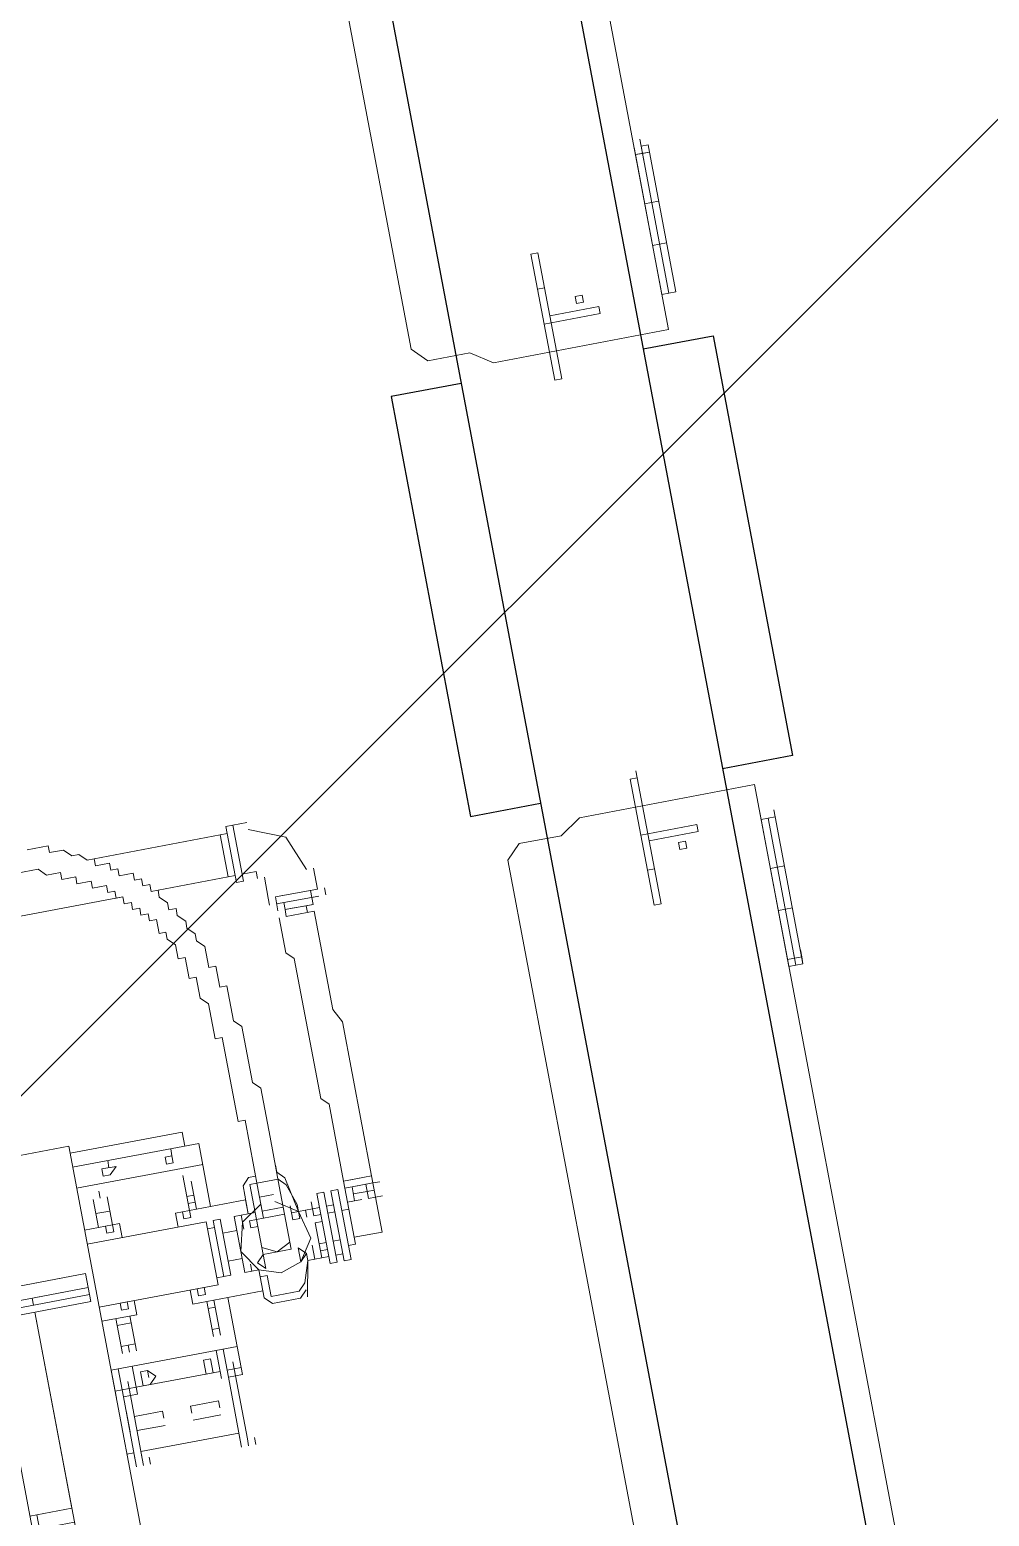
# Model space of a CAD drawing. Extents: x 407440 to 411585, y 6041728 to 6045069.
# Drawn here: x 410411.41 to 410419.14, y 6044256.68 to 6044268.66 of the extents above; entities that cross this region are included whole.
import ezdxf

# ---------------------------------------------------------------- set-up
doc = ezdxf.new("R2010")
doc.units = 0
doc.header["$LTSCALE"] = 5
doc.linetypes.add('foc-TIELINE', pattern=[1.875, 1.25, -0.625])
doc.layers.add('P-PROPOSED-EXISTING-H', color=59, linetype='Continuous')
doc.layers.add('T-TIE', color=201, linetype='foc-TIELINE')

# ---------------------------------------------------------------- blocks, each defined once
blk = doc.blocks.new('P-RIG-877')
at = {"layer": 'T-TIE', "linetype": 'ByBlock', "lineweight": 25}
for points in [[(8.4383, -11.343), (8.2202, -11.343), (8.1513, -11.2741), (7.9906, -11.2741), (7.9906, -10.5393), (-4.1905, -10.5393), (-4.1905, -14.2246), (7.9906, -14.2246), (7.9906, -13.1914), (8.0021, -13.1914), (7.9217, -13.1684)], [(-0.0459, -14.2246), (-0.0459, -14.1098), (0.6429, -14.1098), (0.6429, -14.2246)], [(8.4383, -17.4048), (8.2202, -17.4048), (8.1513, -17.4737), (7.9906, -17.4737), (7.9906, -18.2084), (-4.1905, -18.2084), (-4.1905, -14.5231), (7.9906, -14.5231), (7.9906, -15.5564), (8.0021, -15.5564), (7.9217, -15.5794)], [(-0.0459, -14.5231), (-0.0459, -14.6379), (0.6429, -14.6379), (0.6429, -14.5231)]]:
    blk.add_lwpolyline(points, dxfattribs=at)
at = {"layer": 'T-TIE', "linetype": 'ByBlock', "lineweight": 18}
for points in [[(-0.3674, -14.1557), (-0.3559, -14.1557), (-0.3674, -14.1557), (-0.3674, -14.1672), (-0.3789, -14.1672), (-0.3674, -14.1672), (-0.3789, -14.1672), (-0.3674, -14.1672)], [(-0.1378, -14.1557), (-0.1263, -14.1557), (-0.1263, -14.1787), (-0.1263, -14.1557), (-0.3559, -14.1557), (-0.3559, -14.1787), (-0.3559, -14.1672), (-0.3674, -14.1672), (-0.3559, -14.1672), (-0.3674, -14.1672), (-0.1263, -14.1672)], [(-0.1378, -14.1787), (-0.1263, -14.1787), (-0.3559, -14.1787), (-0.3559, -14.1557), (-0.3559, -14.1672), (-0.3444, -14.1672), (-0.3559, -14.1672)], [(-0.2755, -14.1557), (-0.2755, -14.1787)], [(-0.2067, -14.1557), (-0.2067, -14.1787)], [(0.9529, -14.1557), (0.9644, -14.1557), (0.9759, -14.1557), (0.9759, -14.1672), (0.9644, -14.1672), (0.9644, -14.1557), (0.9644, -14.1787), (0.7348, -14.1787), (0.7233, -14.1787)], [(0.7348, -14.1672), (0.9759, -14.1672), (0.9759, -14.1787), (0.9644, -14.1787), (0.9644, -14.1672), (0.9529, -14.1672), (0.9644, -14.1672), (0.9529, -14.1672), (0.9644, -14.1672), (0.9759, -14.1672), (0.9759, -14.1557), (0.7348, -14.1557), (0.7348, -14.1787), (0.7348, -14.1557), (0.7233, -14.1557)], [(0.8151, -14.1557), (0.8151, -14.1787)], [(0.884, -14.1557), (0.884, -14.1787)], [(0.9644, -14.1787), (0.9644, -14.1557), (0.9644, -14.1787), (0.9529, -14.1787)], [(-0.1263, -14.3624), (-0.1263, -14.282), (-0.1148, -14.282), (-0.1148, -14.3624), (-0.1148, -14.3739), (-0.0689, -14.3739), (-0.023, -14.3739), (-0.0689, -14.3739), (-0.1148, -14.3739), (-0.1722, -14.3739), (-0.2296, -14.3739), (-0.1722, -14.3739), (-0.1722, -14.3624), (-0.2296, -14.3624), (-0.2296, -14.3739), (-0.1722, -14.3739)], [(0.7233, -14.3739), (0.6774, -14.3739), (0.6314, -14.3739), (0.6774, -14.3739), (0.7233, -14.3739), (0.7233, -14.3624), (0.7233, -14.282), (0.7348, -14.282), (0.7348, -14.3624)], [(-0.2296, -14.3624), (-0.1722, -14.3624), (-0.1148, -14.3624), (-0.0689, -14.3624), (-0.023, -14.3624), (-0.0344, -14.3624)], [(-0.1722, -14.3624), (-0.2296, -14.3624), (-0.2296, -14.3739)], [(-0.1148, -14.3739), (-0.0689, -14.3739), (-0.0689, -14.3624), (-0.023, -14.3624)], [(-0.1148, -14.3624), (-0.0689, -14.3624), (-0.1148, -14.3624)], [(-0.023, -14.3739), (-0.023, -14.3624), (-0.023, -14.3739)], [(0.6314, -14.3739), (0.6314, -14.3624), (0.6314, -14.3739)], [(0.6314, -14.3739), (0.6314, -14.3624), (0.6314, -14.3739)], [(0.7233, -14.3624), (0.6774, -14.3624), (0.7233, -14.3624)], [(0.7807, -14.3624), (0.8381, -14.3624)], [(0.8381, -14.3739), (0.7807, -14.3739)], [(0.7118, -14.8905), (0.7233, -14.8905)], [(1.194, -14.8905), (1.194, -14.902), (1.1825, -14.902), (0.9299, -14.902), (0.907, -14.9135), (0.7462, -14.9135), (0.7462, -14.9594), (0.7348, -14.9594), (0.7233, -14.9594)], [(1.194, -14.9135), (1.194, -14.9249), (1.194, -14.9364), (1.194, -14.9249), (1.194, -14.902), (1.217, -14.902), (1.217, -14.8905)], [(0.6774, -14.9135), (0.62, -14.9364), (0.597, -14.9938)], [(0.6774, -14.902), (0.7118, -14.902), (0.7118, -14.9709), (0.7118, -14.9594)], [(0.7233, -14.9135), (0.7348, -14.9135), (0.7118, -14.9135), (0.7118, -14.902)], [(0.7348, -14.9479), (0.7348, -14.9249), (0.7462, -14.9249)], [(1.217, -14.9249), (1.217, -14.9479), (1.2744, -14.9479), (1.2744, -14.902), (1.217, -14.902), (1.217, -14.9135), (1.194, -14.9135), (1.194, -14.9364)], [(1.194, -14.9249), (1.194, -14.9479), (1.194, -14.9364), (1.217, -14.9364), (1.217, -14.9479)], [(1.2055, -14.9135), (1.2055, -14.9364), (1.2055, -14.9135), (1.2055, -14.902)], [(1.2629, -14.9479), (1.2744, -14.9479), (1.2744, -14.902)], [(0.7462, -14.9709), (0.8037, -14.9709), (0.8151, -14.9594), (1.0447, -14.9594), (1.0562, -14.9479), (1.1825, -14.9479), (1.217, -14.9479), (1.2399, -14.9479), (1.2284, -14.9479)], [(1.217, -14.9594), (1.2284, -14.9594), (1.2284, -14.9479), (1.2858, -14.9479), (1.2858, -14.9594)], [(0.7118, -14.9709), (0.7348, -14.9709)], [(1.217, -14.9709), (1.217, -14.9824)], [(1.2744, -14.9709), (1.2629, -14.9709)], [(1.2973, -14.9709), (1.2973, -14.9824)], [(0.5855, -15.0168), (0.6774, -15.0168), (0.6774, -15.0283), (0.5855, -15.0283), (0.5855, -14.9938)], [(0.6659, -15.0168), (0.6659, -14.9938), (0.6774, -14.9938)], [(0.6774, -14.9824), (0.7118, -14.9824), (0.7233, -14.9824)], [(1.2055, -14.9938), (1.217, -14.9938), (1.2055, -14.9938), (1.217, -14.9938), (1.194, -14.9938), (1.194, -14.9824), (1.3088, -14.9824), (1.3088, -14.9938), (1.2973, -14.9938), (1.2973, -15.0053), (1.2858, -15.0053), (1.2973, -15.0053)], [(1.217, -14.9938), (1.2284, -14.9938), (1.2284, -15.0053), (1.2284, -14.9938), (1.2744, -14.9938), (1.2744, -15.0053), (1.2399, -15.0053), (1.2399, -14.9938)], [(1.217, -14.9938), (1.217, -15.0053), (1.217, -14.9938)], [(1.217, -14.9938), (1.217, -14.9938)], [(1.2399, -14.9824), (1.2284, -14.9824)], [(1.2744, -14.9824), (1.2629, -14.9824)], [(1.2973, -15.0168), (1.2973, -15.0053), (1.2973, -14.9938), (1.2858, -14.9938), (1.2744, -14.9938), (1.2629, -14.9938)], [(1.2858, -14.9938), (1.2858, -14.9938)], [(0.597, -15.3727), (0.597, -15.3383), (0.6085, -15.3268), (0.6085, -15.3038), (0.62, -15.3038), (0.62, -15.2809), (0.6314, -15.2809), (0.6314, -15.2579), (0.6429, -15.2579), (0.6429, -15.2349), (0.6544, -15.2349), (0.6544, -15.2234), (0.6659, -15.2234), (0.6659, -15.212), (0.6774, -15.212), (0.6774, -15.2005), (0.6888, -15.2005), (0.6888, -15.189), (0.7003, -15.189), (0.7003, -15.1775), (0.7118, -15.1775), (0.7118, -15.166), (0.7348, -15.166), (0.7348, -15.1546), (0.7462, -15.1546), (0.7577, -15.1431), (0.7807, -15.1431), (0.7807, -15.1316), (0.8151, -15.1316), (0.8151, -15.1201), (0.8496, -15.1201), (0.8611, -15.1086), (0.9185, -15.1086), (0.9185, -15.0972), (1.0562, -15.0972), (1.0562, -15.0857), (1.171, -15.0857), (1.194, -15.0857), (1.217, -15.1201), (1.2629, -15.1316), (1.2973, -15.1086), (1.3088, -15.0742), (1.2973, -15.0398), (1.2629, -15.0168), (1.217, -15.0283), (1.194, -15.0627)], [(1.2284, -15.0168), (1.217, -15.0168), (1.217, -15.0283), (1.2055, -15.0283), (1.171, -15.0398), (1.1596, -15.0512), (1.1596, -15.0857), (1.1596, -15.0972), (1.194, -15.0972)], [(1.217, -15.0168), (1.217, -15.0053), (1.2055, -15.0053), (1.217, -15.0053), (1.2284, -15.0053), (1.217, -15.0053), (1.2055, -15.0053)], [(1.217, -15.0053), (1.217, -15.0053)], [(1.2744, -15.0168), (1.2973, -15.0168), (1.2973, -15.0283), (1.2858, -15.0283)], [(1.2858, -15.0053), (1.2858, -15.0053)], [(0.597, -15.0283), (0.597, -15.0398)], [(0.597, -15.2579), (0.597, -15.0398), (0.6659, -15.0398), (0.6659, -15.1546)], [(0.6659, -15.0283), (0.6659, -15.0398)], [(1.217, -15.0283), (1.1596, -15.0398), (1.1481, -15.0512), (1.1366, -15.0512)], [(1.217, -15.0398), (1.2055, -15.0398)], [(1.2858, -15.0398), (1.2744, -15.0398)], [(1.3088, -15.0972), (1.3432, -15.0972), (1.3432, -15.0512), (1.3318, -15.0398), (1.2973, -15.0283), (1.3547, -15.0398)], [(1.3432, -15.0398), (1.3547, -15.0512), (1.3547, -15.0972), (1.3432, -15.1086), (1.3088, -15.1086), (1.3088, -15.0972), (1.3203, -15.0972)], [(1.194, -15.0512), (1.171, -15.0512), (1.0907, -15.0512), (1.0103, -15.0512), (0.9988, -15.0627), (0.907, -15.0627), (0.8955, -15.0742), (0.8381, -15.0742), (0.8381, -15.0857), (0.8037, -15.0857), (0.8037, -15.0972), (0.7692, -15.0972), (0.7577, -15.1086), (0.7462, -15.1086), (0.7348, -15.1201), (0.7233, -15.1201), (0.7118, -15.1316), (0.7003, -15.1316), (0.7003, -15.1431), (0.6888, -15.1431), (0.6774, -15.1546), (0.6659, -15.1546), (0.6659, -15.166), (0.6544, -15.166), (0.6544, -15.1775), (0.6429, -15.1775), (0.6429, -15.189), (0.6314, -15.189), (0.6314, -15.212), (0.62, -15.212), (0.62, -15.2234), (0.6085, -15.2234), (0.6085, -15.2464), (0.597, -15.2464), (0.597, -15.2579), (0.5855, -15.2694), (0.5855, -15.2809), (0.574, -15.2923), (0.574, -15.3153), (0.5626, -15.3153), (0.5626, -15.3497)], [(1.217, -15.0512), (1.2055, -15.0512), (1.1825, -15.0512)], [(1.217, -15.0857), (1.2055, -15.0857), (1.1825, -15.0857), (1.1825, -15.0627), (1.1825, -15.0857)], [(1.1481, -15.0857), (1.1481, -15.0972), (1.1596, -15.1086), (1.2055, -15.1086), (1.1825, -15.1086), (1.1825, -15.2234), (1.2055, -15.2234)], [(1.1825, -15.0972), (1.2055, -15.0972), (1.217, -15.0972), (1.2055, -15.0972), (1.217, -15.0972), (1.2284, -15.0972)], [(1.1825, -15.0972), (1.1825, -15.0972)], [(1.2055, -15.0972), (1.2055, -15.1086), (1.2055, -15.1201)], [(1.217, -15.1086), (1.2284, -15.1086)], [(1.2284, -15.1086), (1.2284, -15.1086)], [(1.2858, -15.0972), (1.2744, -15.0972)], [(1.2973, -15.1201), (1.2973, -15.1086), (1.3318, -15.1086), (1.3318, -15.2234), (1.3088, -15.2234)], [(1.3318, -15.0972), (1.3318, -15.0972)], [(1.2858, -15.1201), (1.2973, -15.1201), (1.2973, -15.1316), (1.2055, -15.1316), (1.2055, -15.1201), (1.217, -15.1201), (1.2055, -15.1201), (1.2284, -15.1201)], [(1.2284, -15.1316), (1.2284, -15.1546)], [(1.2744, -15.1316), (1.2744, -15.1546)], [(1.0562, -15.3727), (1.0562, -15.189), (1.0792, -15.189)], [(1.0792, -15.3727), (1.0792, -15.166), (1.1825, -15.166)], [(1.1136, -15.3727), (1.1136, -15.166)], [(1.1825, -15.189), (1.1366, -15.189)], [(1.1596, -15.2005), (1.1596, -15.189)], [(1.171, -15.2005), (1.171, -15.189)], [(1.2055, -15.3727), (1.2055, -15.1775), (1.3088, -15.1775), (1.3088, -15.3727)], [(1.217, -15.166), (1.217, -15.1775)], [(1.2973, -15.166), (1.2973, -15.1775)], [(1.3318, -15.166), (1.4466, -15.166), (1.4351, -15.166), (1.4466, -15.166), (1.4581, -15.166), (1.4466, -15.166), (1.4581, -15.166), (1.4581, -15.189), (1.4466, -15.189)], [(1.3318, -15.2005), (1.3892, -15.2005), (1.3777, -15.2005), (1.3777, -15.189)], [(1.3892, -15.189), (1.3318, -15.189)], [(1.3432, -15.189), (1.3432, -15.2005)], [(1.4351, -15.3727), (1.4466, -15.3727), (1.4121, -15.3727), (1.4121, -15.166)], [(1.4466, -15.166), (1.4121, -15.166), (1.4466, -15.166)], [(1.4466, -15.3497), (1.4351, -15.3497), (1.4466, -15.3497), (1.4581, -15.3497), (1.5614, -15.3497), (1.5499, -15.3497), (1.5614, -15.3497), (1.5499, -15.3497), (1.5499, -15.189), (1.5614, -15.189), (1.5729, -15.189), (1.5614, -15.189), (1.4581, -15.189), (1.4466, -15.189), (1.4121, -15.189)], [(1.4351, -15.166), (1.4466, -15.166), (1.4466, -15.189), (1.4351, -15.189)], [(1.5499, -15.1775), (1.5614, -15.1775), (1.5499, -15.1775), (1.5614, -15.1775), (1.5729, -15.1775), (1.5614, -15.1775), (1.5729, -15.1775), (1.5614, -15.1775), (1.4581, -15.1775), (1.4466, -15.1775), (1.4351, -15.1775), (1.4466, -15.1775)], [(1.4581, -15.189), (1.4581, -15.166), (1.4581, -15.189)], [(1.5614, -15.166), (1.5729, -15.166)], [(1.5614, -15.1775), (1.5614, -15.1775)], [(1.5614, -15.1775), (1.5614, -15.1775)], [(1.5614, -15.189), (1.5729, -15.189), (1.5614, -15.189)], [(0.5511, -15.5679), (0.5626, -15.5679), (1.0218, -15.5679), (1.0103, -15.5679), (0.9988, -15.5679), (0.9988, -15.499), (0.6659, -15.499), (0.6659, -15.212)], [(1.0907, -15.212), (1.0792, -15.212)], [(1.1251, -15.2005), (1.1366, -15.2005), (1.1825, -15.2005), (1.194, -15.2005), (1.1825, -15.2005), (1.194, -15.2005)], [(1.3203, -15.2005), (1.3088, -15.2005)], [(1.4466, -15.2005), (1.4581, -15.2005), (1.4466, -15.2005), (1.4121, -15.2005)], [(1.4351, -15.212), (1.4236, -15.212)], [(1.5499, -15.3727), (1.5499, -15.3612), (1.5614, -15.3612), (1.4581, -15.3612), (1.4466, -15.3612), (1.4581, -15.3612), (1.4581, -15.3383), (1.4466, -15.3383), (1.4581, -15.3383), (1.4466, -15.3383), (1.4466, -15.2005), (1.4351, -15.2005)], [(1.504, -15.212), (1.4925, -15.212), (1.4925, -15.2579), (1.504, -15.2579)], [(1.5155, -15.2579), (1.5155, -15.212)], [(1.504, -15.3038), (1.4925, -15.3038), (1.4925, -15.3497)], [(1.5155, -15.3497), (1.5155, -15.3038)], [(1.0907, -15.3153), (1.0792, -15.3153)], [(1.194, -15.3268), (1.1825, -15.3268), (1.194, -15.3268), (1.1825, -15.3268), (1.1366, -15.3268)], [(1.1825, -15.3727), (1.1825, -15.3153), (1.2055, -15.3153)], [(1.3088, -15.3153), (1.3318, -15.3153), (1.3318, -15.3727)], [(1.3203, -15.3268), (1.3088, -15.3268)], [(1.3892, -15.3268), (1.3318, -15.3268)], [(1.3432, -15.3268), (1.3432, -15.3497)], [(1.3777, -15.3497), (1.3777, -15.3268)], [(1.4351, -15.3153), (1.4236, -15.3153)], [(1.1366, -15.3383), (1.1251, -15.3383)], [(1.1366, -15.3497), (1.1825, -15.3497)], [(1.3318, -15.3497), (1.3892, -15.3497)], [(1.3892, -15.3383), (1.3777, -15.3383)], [(1.4466, -15.3383), (1.4121, -15.3383), (1.4466, -15.3383)], [(1.4351, -15.3612), (1.4466, -15.3612), (1.4466, -15.3383), (1.4351, -15.3383), (1.4466, -15.3383)], [(1.4581, -15.3612), (1.4581, -15.3383), (1.4581, -15.3612)], [(1.5729, -15.3383), (1.5614, -15.3383)], [(1.5614, -15.3497), (1.5614, -15.3497)], [(1.5614, -15.3497), (1.5614, -15.3497)], [(2.0321, -15.3727), (1.0447, -15.3727), (1.0447, -15.476)], [(1.4581, -15.3727), (1.4466, -15.3727), (1.4466, -15.3612), (1.4121, -15.3612)], [(1.4581, -15.3612), (1.4466, -15.3612)], [(1.5155, -15.3612), (1.504, -15.3612), (1.4925, -15.3612), (1.481, -15.3612)], [(1.5614, -15.3612), (1.5729, -15.3612), (1.5614, -15.3612)], [(1.2514, -15.3842), (1.2973, -15.3842), (1.2973, -15.5334), (1.2514, -15.5334), (1.2514, -15.3842), (1.2514, -15.5679)], [(1.2744, -15.5334), (1.2744, -15.3842), (1.2744, -15.5679)], [(1.2858, -15.3842), (1.2858, -15.5334)], [(1.3088, -15.476), (1.2973, -15.476), (1.3088, -15.476), (1.6188, -15.476), (1.6188, -15.5449)], [(1.6188, -15.476), (1.6188, -15.5334), (1.6417, -15.5334), (1.6417, -15.476), (1.6417, -15.5334), (1.6417, -15.476), (1.7106, -15.476), (1.2973, -15.476)], [(1.8828, -15.5449), (1.7451, -15.5449), (1.7106, -15.5449), (1.2744, -15.5449), (1.2514, -15.5449), (1.2055, -15.5449), (1.1251, -15.5449), (1.1251, -15.5564), (1.1251, -15.5679)]]:
    blk.add_lwpolyline(points, dxfattribs=at)
for points in [[(-0.3674, -14.1787), (-0.3559, -14.1787), (-0.3559, -14.1672), (-0.3559, -14.1557), (-0.3559, -14.1787)], [(-0.1148, -14.592), (-0.0918, -14.569), (-0.0918, -14.5002), (-0.0689, -14.4657), (-0.0689, -14.1787), (-2.5487, -14.1787), (-2.5487, -14.4657), (-2.5258, -14.5002), (-2.5258, -14.569), (-2.5028, -14.592)], [(3.1113, -14.592), (3.1342, -14.569), (3.1342, -14.5002), (3.1572, -14.4657), (3.1572, -14.1787), (0.6774, -14.1787), (0.6774, -14.4657), (0.7003, -14.5002), (0.7003, -14.569), (0.7233, -14.592)], [(0.9644, -14.1672), (0.9759, -14.1672)], [(-0.1378, -14.305), (-0.1492, -14.305), (-0.1492, -14.3165), (-0.1378, -14.3165)], [(0.7577, -14.305), (0.7462, -14.305), (0.7462, -14.3165), (0.7577, -14.3165)], [(0.6774, -14.3624), (0.6314, -14.3624), (0.62, -14.3624), (0.6314, -14.3624), (0.6774, -14.3624), (0.6774, -14.3739), (0.7233, -14.3739), (0.7807, -14.3739), (0.8381, -14.3739), (0.8381, -14.3624), (0.7807, -14.3624), (0.7807, -14.3739), (0.8381, -14.3739), (0.8381, -14.3624), (0.7807, -14.3624), (0.7233, -14.3624)], [(0.7233, -14.9594), (0.7233, -14.9709), (0.7233, -14.902), (0.7233, -14.9135), (0.7233, -14.902), (0.7233, -14.9709)], [(0.7348, -14.9479), (0.7348, -14.9249), (0.7348, -14.9135), (0.7348, -14.9594)], [(1.1825, -14.9364), (1.1825, -14.9479), (1.1825, -14.902), (1.1825, -14.9135)], [(1.194, -14.9709), (1.194, -14.9594), (1.3088, -14.9594), (1.3088, -14.9709)], [(1.2284, -14.9709), (1.2284, -14.9824), (1.2744, -14.9824), (1.2744, -14.9709), (1.2399, -14.9709)], [(1.2629, -15.0053), (1.2744, -15.0053), (1.2744, -14.9938), (1.2858, -14.9938), (1.2858, -15.0053), (1.2744, -15.0053)], [(1.2055, -15.0398), (1.217, -15.0398)], [(1.2284, -15.0283), (1.217, -15.0283), (1.217, -15.0398), (1.2284, -15.0398)], [(1.2858, -15.0283), (1.2973, -15.0398), (1.2744, -15.0398)], [(1.2744, -15.0398), (1.2858, -15.0398)], [(1.2055, -15.0512), (1.217, -15.0512), (1.217, -15.0857), (1.2055, -15.0857)], [(1.2744, -15.0972), (1.2744, -15.0512), (1.217, -15.0512), (1.217, -15.0972)], [(1.2399, -15.0512), (1.2629, -15.0512), (1.2744, -15.0742), (1.2629, -15.0972), (1.2399, -15.0972), (1.2629, -15.0972), (1.2744, -15.0742), (1.2629, -15.0512)], [(1.2284, -15.0972), (1.217, -15.0972), (1.217, -15.1086), (1.2284, -15.1086)], [(1.2744, -15.0972), (1.2858, -15.0972)], [(1.2858, -15.0972), (1.2973, -15.0972), (1.2858, -15.1086), (1.2744, -15.0972)], [(1.2973, -15.1201), (1.2858, -15.1201)], [(1.2055, -15.166), (1.2973, -15.166), (1.2973, -15.1546), (1.2055, -15.1546)], [(1.0792, -15.212), (1.0907, -15.212)], [(1.1022, -15.212), (1.0907, -15.212), (1.0907, -15.2234), (1.1022, -15.2234)], [(1.194, -15.2005), (1.1825, -15.2005), (1.1825, -15.212), (1.194, -15.212)], [(1.3088, -15.2005), (1.3203, -15.2005)], [(1.3203, -15.2005), (1.3088, -15.2005), (1.3088, -15.212), (1.3203, -15.212)], [(1.4236, -15.212), (1.4351, -15.212)], [(1.4466, -15.2234), (1.4236, -15.2234), (1.4236, -15.212), (1.4466, -15.212)], [(1.1022, -15.3268), (1.0907, -15.3268), (1.0907, -15.3038), (1.1022, -15.3153)], [(1.4466, -15.3268), (1.4236, -15.3268), (1.4236, -15.3153), (1.4351, -15.3038), (1.4466, -15.3153)], [(1.0792, -15.3153), (1.0907, -15.3153)], [(1.1596, -15.3497), (1.1596, -15.3268)], [(1.194, -15.3268), (1.1825, -15.3268), (1.1825, -15.3383), (1.194, -15.3383)], [(1.3088, -15.3268), (1.3203, -15.3268)], [(1.3203, -15.3268), (1.3088, -15.3268), (1.3088, -15.3383), (1.3203, -15.3383)], [(1.4236, -15.3153), (1.4351, -15.3153)], [(1.5614, -15.3383), (1.5729, -15.3383)], [(1.5614, -15.3497), (1.5729, -15.3497)], [(1.5614, -15.3612), (1.5729, -15.3612)], [(1.2858, -15.476), (1.2744, -15.476)]]:
    blk.add_lwpolyline(points, close=True, dxfattribs=at)

msp = doc.modelspace()

# ---------------------------------------------------------------- hatches: boundary and pattern name
at = {"layer": 'P-PROPOSED-EXISTING-H'}
h = msp.add_hatch(dxfattribs=at)
h.set_pattern_fill('ANSI31', color=256, scale=3.498392, style=0)
h.set_pattern_definition([(45, (-102.852, 2739.382), (-7.854113246, 7.854113246), [])])
edge = h.paths.add_edge_path()
edge.add_line((410849.565, 6043843.767), (410381.581, 6043755.258))
edge.add_line((410381.581, 6043755.258), (409934.712, 6043670.743))
edge.add_line((409934.712, 6043670.743), (409814.106, 6044308.44))
edge.add_line((409814.106, 6044308.44), (410263.945, 6044377.375))
edge.add_line((410263.945, 6044377.375), (410794.85, 6044458.734))
edge.add_line((410794.85, 6044458.734), (411169.273, 6044565.411))
edge.add_line((411169.273, 6044565.411), (411290.002, 6043927.065))
edge.add_line((411290.002, 6043927.065), (411039.067, 6043879.607))
edge.add_arc((410922.403, 6043977.554), 152.33, 241.43508, 319.98432, ccw=False)

# ---------------------------------------------------------------- block references
at = {"layer": 'T-TIE', "linetype": 'ByBlock', "xscale": 4.999999999955019, "yscale": 4.999999999955019, "zscale": 4.999999999955019, "rotation": 280.7096999997605}
msp.add_blockref('P-RIG-877', (410486.28, 6044279.077), dxfattribs=at)

doc.saveas('drawing.dxf')
